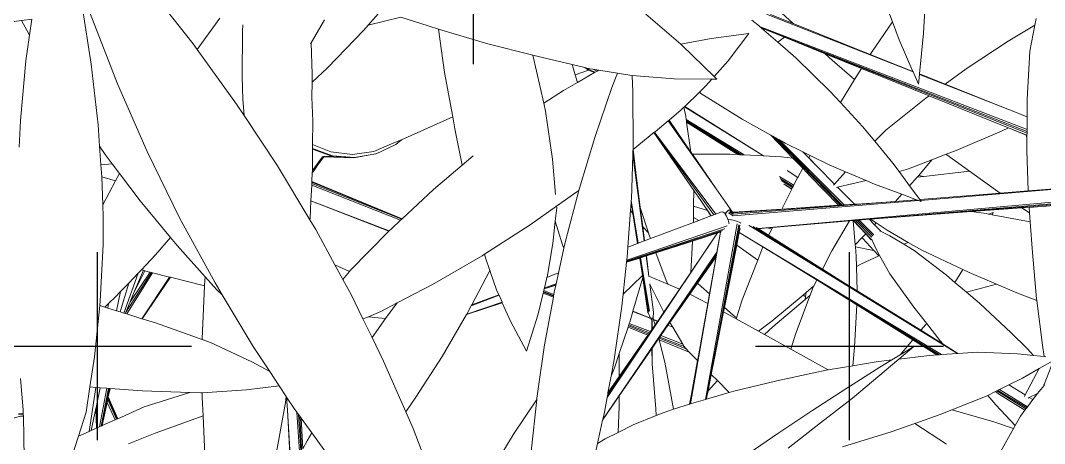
# Model space of a CAD drawing. Header units: millimetres. Extents: x 17 to 218440, y 21 to 53693.
# Drawn here: x 37604.6 to 37877, y 25174.2 to 25286.7 of the extents above; entities that cross this region are included whole.
import ezdxf

# ---------------------------------------------------------------- set-up
doc = ezdxf.new("R2010")
doc.units = ezdxf.units.MM
doc.header["$MEASUREMENT"] = 0
doc.layers.add('Edges', color=7, linetype='Continuous', lineweight=18)
doc.layers.add('tampak', color=7, linetype='Continuous')

# ---------------------------------------------------------------- blocks, each defined once
blk = doc.blocks.new('OUTDOOR')
at = {"layer": 'tampak', "transparency": 33554687}
h = blk.add_hatch(dxfattribs=at)
h.set_pattern_fill('CROSS', scale=400)
h.paths.add_polyline_path([(1833117.56, 62258.33), (1829017.56, 62258.33), (1829017.56, 55399.79), (1833117.56, 55399.79)])
blk = doc.blocks.new('BAMBOOPLAN')
at = {"layer": 'Edges'}
for p, q in [((6.8587, -0.0268), (6.8693, 0.1663)), ((6.7403, 0.0163), (6.7006, 0.1213)), ((4.0823, -0.0677), (3.9579, 0.0906)), ((3.6957, -0.1445), (3.6611, 0.0753)), ((3.7958, -0.2196), (3.6915, 0.0476)), ((4.7485, 0.0033), (4.7964, 0.0578)), ((5.936, -0.0692), (5.8036, 0.0447)), ((6.8195, -0.1742), (6.2616, 0.0453)), ((6.363, 0.0093), (6.2774, 0.0434)), ((6.363, 0.0093), (6.3053, 0.0633)), ((3.3661, 0.0121), (3.4304, 0.0207)), ((3.4304, 0.0207), (3.4693, 0.0259)), ((3.4304, 0.0207), (3.4524, -0.0186)), ((3.461, -0.034), (3.4693, 0.0259)), ((4.098, -0.0894), (4.1842, 0.0302)), ((4.2715, 0.0047), (4.2701, -0.0191)), ((4.5307, -0.064), (4.5825, 0.0238)), ((4.732, -0.0154), (4.7485, 0.0033)), ((4.8722, 0.0337), (4.7485, 0.0033)), ((4.9755, 0.0008), (4.8722, 0.0337)), ((5.0153, -0.0112), (4.9755, 0.0008)), ((6.2352, -0.0006), (6.2064, 0.022)), ((6.6562, -0.1075), (6.363, 0.0093)), ((6.7403, 0.0163), (6.6633, -0.096)), ((6.7659, -0.0517), (6.7403, 0.0163)), ((7.2823, 0.0029), (7.1805, -0.0576)), ((7.2634, -0.0955), (7.2823, 0.0029)), ((7.2823, 0.0029), (7.2871, 0.0282)), ((3.4474, -0.1322), (3.461, -0.034)), ((3.4524, -0.0186), (3.461, -0.034)), ((4.2701, -0.0191), (4.2689, -0.1928)), ((4.5931, -0.1582), (4.732, -0.0154)), ((5.0381, -0.1768), (5.0153, -0.0112)), ((5.2025, -0.0679), (5.0153, -0.0112)), ((6.1942, -0.0281), (6.0517, -0.0467)), ((6.1942, -0.0281), (6.1158, -0.1319)), ((6.2358, -0.001), (6.2352, -0.0006)), ((6.2358, -0.001), (7.2521, -0.3926)), ((6.2416, -0.0061), (6.2358, -0.001)), ((6.2416, -0.0061), (7.2521, -0.4004)), ((6.2431, -0.0074), (6.2416, -0.0061)), ((6.2431, -0.0074), (6.257, -0.0129)), ((6.3046, -0.0611), (6.2431, -0.0074)), ((6.257, -0.0129), (7.2521, -0.4068)), ((6.3303, -0.0425), (6.257, -0.0129)), ((6.8433, -0.182), (6.8587, -0.0268)), ((4.098, -0.0894), (4.0823, -0.0677)), ((4.5283, -0.068), (4.5307, -0.064)), ((4.5307, -0.064), (4.535, -0.1827)), ((5.3735, -0.1104), (5.2025, -0.0679)), ((6.0517, -0.0467), (5.936, -0.0692)), ((5.9403, -0.073), (5.936, -0.0692)), ((6.0628, -0.1918), (5.9403, -0.073)), ((6.3303, -0.0425), (6.3046, -0.0611)), ((6.373, -0.1209), (6.3046, -0.0611)), ((6.4849, -0.105), (6.3303, -0.0425)), ((6.8186, -0.1721), (6.7659, -0.0517)), ((7.1805, -0.0576), (7.0212, -0.1624)), ((4.2478, -0.2961), (4.098, -0.0894)), ((5.4318, -0.1248), (5.3735, -0.1104)), ((5.4157, -0.2932), (5.3735, -0.1104)), ((6.511, -0.1295), (6.4849, -0.105)), ((6.6231, -0.1609), (6.4849, -0.105)), ((6.6633, -0.096), (6.6562, -0.1075)), ((6.8186, -0.1721), (6.6562, -0.1075)), ((7.2528, -0.2788), (7.2634, -0.0955)), ((3.4266, -0.3586), (3.4474, -0.1322)), ((3.7213, -0.3751), (3.6957, -0.1445)), ((5.5227, -0.1463), (5.4318, -0.1248)), ((5.5272, -0.1587), (5.5227, -0.1463)), ((5.5714, -0.1577), (5.5227, -0.1463)), ((6.1158, -0.1319), (6.0628, -0.1918)), ((6.5038, -0.248), (6.373, -0.1209)), ((6.5967, -0.2033), (6.511, -0.1295)), ((4.2689, -0.1928), (4.272, -0.2774)), ((4.5348, -0.2125), (4.5931, -0.1582)), ((4.535, -0.1827), (4.5348, -0.2125)), ((5.0692, -0.3454), (5.0381, -0.1768)), ((5.5351, -0.1847), (5.5272, -0.1587)), ((5.5351, -0.1847), (5.5855, -0.1679)), ((5.5441, -0.214), (5.5351, -0.1847)), ((5.6088, -0.1768), (5.5441, -0.214)), ((5.5714, -0.1577), (5.5855, -0.1679)), ((5.5779, -0.1593), (5.5714, -0.1577)), ((5.5779, -0.1593), (5.5883, -0.1668)), ((5.5876, -0.1616), (5.5779, -0.1593)), ((5.5855, -0.1679), (5.6088, -0.1768)), ((5.5901, -0.1621), (5.5876, -0.1616)), ((5.5883, -0.1668), (5.6111, -0.1755)), ((5.6023, -0.1641), (5.5901, -0.1621)), ((5.6023, -0.1641), (5.6187, -0.1711)), ((5.6248, -0.1676), (5.6023, -0.1641)), ((5.6111, -0.1755), (5.6088, -0.1768)), ((5.6154, -0.173), (5.6111, -0.1755)), ((5.6187, -0.1711), (5.6154, -0.173)), ((5.6248, -0.1676), (5.6187, -0.1711)), ((5.6955, -0.1788), (5.6248, -0.1676)), ((5.6955, -0.1788), (5.6742, -0.2337)), ((5.7499, -0.1874), (5.6955, -0.1788)), ((5.7519, -0.1875), (5.7499, -0.1874)), ((5.7519, -0.1875), (5.7545, -0.2503)), ((5.9109, -0.2004), (5.7519, -0.1875)), ((6.0726, -0.2013), (6.0628, -0.1918)), ((6.6231, -0.1609), (6.5967, -0.2033)), ((6.8801, -0.2648), (6.6231, -0.1609)), ((6.8195, -0.1742), (6.8186, -0.1721)), ((6.8395, -0.2201), (6.8195, -0.1742)), ((6.8395, -0.2201), (6.8432, -0.1835)), ((6.8432, -0.1835), (6.8433, -0.182)), ((7.1853, -0.3181), (6.8432, -0.1835)), ((6.9408, -0.2208), (6.8433, -0.182)), ((7.0212, -0.1624), (6.9408, -0.2208)), ((3.908, -0.4764), (3.7958, -0.2196)), ((4.5348, -0.2125), (4.5344, -0.2696)), ((5.5441, -0.214), (5.4906, -0.2447)), ((6.0546, -0.2012), (5.9109, -0.2004)), ((6.0302, -0.2288), (6.0069, -0.2514)), ((6.0546, -0.2012), (6.0302, -0.2288)), ((6.0726, -0.2013), (6.0546, -0.2012)), ((6.5967, -0.2033), (6.5428, -0.2903)), ((7.1853, -0.3181), (6.9408, -0.2208)), ((4.5344, -0.2696), (4.5375, -0.3617)), ((5.4906, -0.2447), (5.4157, -0.2932)), ((5.6742, -0.2337), (5.6089, -0.4232)), ((5.7545, -0.2503), (5.7552, -0.4536)), ((6.0069, -0.2514), (5.951, -0.3058)), ((6.0129, -0.2556), (6.0069, -0.2514)), ((6.1699, -0.3539), (6.0129, -0.2556)), ((6.5428, -0.2903), (6.5038, -0.248)), ((6.8801, -0.2648), (6.8671, -0.2742)), ((7.1649, -0.3799), (6.8801, -0.2648)), ((4.2765, -0.3395), (4.2478, -0.2961)), ((4.272, -0.2774), (4.2765, -0.3395)), ((5.4225, -0.3228), (5.4157, -0.2932)), ((5.9483, -0.3083), (5.9377, -0.3187)), ((5.9497, -0.307), (5.9483, -0.3083)), ((5.9549, -0.3426), (5.9483, -0.3083)), ((5.951, -0.3058), (5.9497, -0.307)), ((6.2501, -0.4935), (5.9497, -0.307)), ((6.2507, -0.4935), (5.951, -0.3058)), ((6.627, -0.3815), (6.5428, -0.2903)), ((6.8671, -0.2742), (6.7156, -0.3956)), ((7.2524, -0.3445), (7.2528, -0.2788)), ((4.4034, -0.5315), (4.2765, -0.3395)), ((4.8743, -0.4317), (5.0692, -0.3454)), ((5.0775, -0.3906), (5.0692, -0.3454)), ((5.4485, -0.5061), (5.4225, -0.3228)), ((5.9377, -0.3187), (5.8916, -0.3571)), ((5.9566, -0.3548), (5.9549, -0.3426)), ((7.2524, -0.3445), (7.1853, -0.3181)), ((7.2521, -0.3926), (7.2524, -0.3445)), ((3.4215, -0.4597), (3.4266, -0.3586)), ((3.7269, -0.4562), (3.7213, -0.3751)), ((4.5375, -0.3617), (4.5368, -0.4501)), ((5.8881, -0.36), (5.8385, -0.4013)), ((5.8916, -0.3571), (5.8881, -0.36)), ((6.0702, -0.6181), (5.8881, -0.36)), ((5.9747, -0.4786), (5.8916, -0.3571)), ((5.9566, -0.3548), (6.1776, -0.4898)), ((5.9573, -0.3592), (5.9566, -0.3548)), ((5.9573, -0.3592), (6.1681, -0.4893)), ((5.9577, -0.3621), (5.9573, -0.3592)), ((5.9577, -0.3621), (6.1611, -0.4889)), ((5.9582, -0.3653), (5.9577, -0.3621)), ((6.1526, -0.4885), (5.9582, -0.3653)), ((5.9747, -0.4786), (5.9582, -0.3653)), ((6.2787, -0.4144), (6.1699, -0.3539)), ((6.6734, -0.4375), (6.627, -0.3815)), ((7.1813, -0.3866), (7.1574, -0.3981)), ((7.252, -0.4151), (7.1649, -0.3799)), ((7.1813, -0.3866), (7.1649, -0.3799)), ((7.2494, -0.4145), (7.1813, -0.3866)), ((5.1049, -0.5282), (5.0775, -0.3906)), ((5.6089, -0.4232), (5.5506, -0.6163)), ((5.8343, -0.4047), (5.7547, -0.4694)), ((5.8347, -0.4044), (5.8343, -0.4047)), ((5.9854, -0.6244), (5.8343, -0.4047)), ((5.8359, -0.4034), (5.8347, -0.4044)), ((5.8347, -0.4044), (6.0619, -0.7173)), ((5.8385, -0.4013), (5.8359, -0.4034)), ((5.8359, -0.4034), (6.0697, -0.7144)), ((6.3624, -0.5013), (6.2787, -0.4144)), ((6.2886, -0.42), (6.2787, -0.4144)), ((6.2886, -0.42), (6.5437, -0.6804)), ((6.2972, -0.4247), (6.2886, -0.42)), ((6.2972, -0.4247), (6.5497, -0.6801)), ((6.3094, -0.4315), (6.2972, -0.4247)), ((6.7156, -0.3956), (6.6734, -0.4375)), ((7.1574, -0.3981), (6.9826, -0.4724)), ((7.2519, -0.4248), (7.2494, -0.4145)), ((7.252, -0.4155), (7.2494, -0.4145)), ((7.2517, -0.4724), (7.2519, -0.4248)), ((7.2519, -0.4248), (7.252, -0.4155)), ((7.252, -0.4151), (7.2521, -0.4068)), ((7.252, -0.4155), (7.252, -0.4151)), ((7.2521, -0.4004), (7.2521, -0.3926)), ((7.2521, -0.4068), (7.2521, -0.4004)), ((3.7269, -0.4562), (3.7485, -0.4877)), ((3.7319, -0.5272), (3.7269, -0.4562)), ((4.5368, -0.4521), (4.5367, -0.4653)), ((4.5367, -0.4653), (4.6127, -0.4927)), ((4.5367, -0.4653), (4.5367, -0.4671)), ((4.5368, -0.4501), (4.6055, -0.478)), ((4.5368, -0.4501), (4.5368, -0.4521)), ((4.7699, -0.4767), (4.846, -0.4442)), ((4.7779, -0.485), (4.8533, -0.4495)), ((4.846, -0.4442), (4.8743, -0.4317)), ((4.8533, -0.4495), (4.8743, -0.4317)), ((5.7552, -0.4536), (5.7547, -0.4694)), ((6.3094, -0.4315), (6.5568, -0.6796)), ((6.3325, -0.4444), (6.3094, -0.4315)), ((6.3994, -0.4772), (6.3325, -0.4444)), ((6.7426, -0.5211), (6.6734, -0.4375)), ((3.7485, -0.4877), (3.7756, -0.5238)), ((4.0315, -0.7287), (3.908, -0.4764)), ((4.536, -0.5482), (4.5748, -0.4963)), ((4.5367, -0.4671), (4.5361, -0.5459)), ((4.5367, -0.4671), (4.6104, -0.4937)), ((4.5593, -0.5236), (4.5797, -0.4965)), ((4.5593, -0.5236), (4.5781, -0.4966)), ((4.5748, -0.4963), (4.5785, -0.4961)), ((4.5782, -0.4965), (4.5748, -0.4963)), ((4.5781, -0.4966), (4.5783, -0.4965)), ((4.5781, -0.4966), (4.5782, -0.4965)), ((4.5782, -0.4965), (4.5785, -0.4961)), ((4.5783, -0.4965), (4.5782, -0.4965)), ((4.5783, -0.4965), (4.579, -0.496)), ((4.5797, -0.4965), (4.5783, -0.4965)), ((4.5785, -0.4961), (4.579, -0.496)), ((4.579, -0.496), (4.5801, -0.496)), ((4.5797, -0.4965), (4.5801, -0.496)), ((4.6935, -0.5007), (4.5797, -0.4965)), ((4.5801, -0.496), (4.6104, -0.4937)), ((4.6055, -0.478), (4.6878, -0.4883)), ((4.6104, -0.4937), (4.6935, -0.5007)), ((4.6127, -0.4927), (4.6958, -0.4998)), ((4.6878, -0.4883), (4.7699, -0.4767)), ((4.6935, -0.5007), (4.7755, -0.486)), ((4.6958, -0.4998), (4.7774, -0.4851)), ((4.7699, -0.4767), (4.7692, -0.477)), ((4.7755, -0.486), (4.7779, -0.485)), ((4.7755, -0.486), (4.7774, -0.4851)), ((4.7774, -0.4851), (4.7779, -0.485)), ((5.1468, -0.4926), (5.1049, -0.5282)), ((5.754, -0.4893), (5.7483, -0.6573)), ((5.7545, -0.4725), (5.754, -0.4893)), ((5.7972, -0.8164), (5.754, -0.4893)), ((5.7546, -0.4694), (5.7545, -0.4725)), ((5.7652, -0.5569), (5.7545, -0.4725)), ((5.7547, -0.4694), (5.7546, -0.4694)), ((5.7547, -0.4694), (5.7652, -0.5569)), ((5.9803, -0.4867), (5.9747, -0.4786)), ((6.1228, -0.487), (5.9803, -0.4867)), ((6.0702, -0.6181), (5.9803, -0.4867)), ((6.1526, -0.4885), (6.1228, -0.487)), ((6.1611, -0.4889), (6.1526, -0.4885)), ((6.1681, -0.4893), (6.1611, -0.4889)), ((6.1776, -0.4898), (6.1681, -0.4893)), ((6.2501, -0.4935), (6.1776, -0.4898)), ((6.2507, -0.4935), (6.2501, -0.4935)), ((6.3184, -0.497), (6.2507, -0.4935)), ((6.3624, -0.5013), (6.3184, -0.497)), ((6.4003, -0.5405), (6.3624, -0.5013)), ((6.458, -0.5368), (6.3994, -0.4772)), ((6.4003, -0.4777), (6.3994, -0.4772)), ((6.4226, -0.5005), (6.4003, -0.4777)), ((6.4278, -0.4912), (6.4003, -0.4777)), ((6.4278, -0.4912), (6.4226, -0.5005)), ((6.458, -0.5368), (6.4226, -0.5005)), ((6.5004, -0.5268), (6.4278, -0.4912)), ((6.9446, -0.487), (6.8907, -0.5077)), ((6.9826, -0.4724), (6.9446, -0.487)), ((6.9469, -0.4888), (6.9446, -0.487)), ((7.0339, -0.5515), (6.9469, -0.4888)), ((7.2568, -0.6265), (7.2517, -0.4724)), ((3.7319, -0.5272), (3.7756, -0.5238)), ((3.7351, -0.5723), (3.7319, -0.5272)), ((3.7756, -0.5238), (3.8029, -0.5601)), ((4.5267, -0.7365), (4.4034, -0.5315)), ((4.5388, -0.5532), (4.5593, -0.5236)), ((5.1049, -0.5282), (4.9959, -0.621)), ((5.4603, -0.6399), (5.4485, -0.5061)), ((6.4003, -0.5405), (6.3811, -0.5748)), ((6.4285, -0.5697), (6.4003, -0.5405)), ((6.5204, -0.6003), (6.458, -0.5368)), ((6.5624, -0.5534), (6.5004, -0.5268)), ((6.7656, -0.5523), (6.7426, -0.5211)), ((6.8011, -0.5421), (6.7656, -0.5523)), ((6.8907, -0.5077), (6.8011, -0.5421)), ((6.8907, -0.5077), (6.8408, -0.5681)), ((3.7351, -0.5723), (3.7878, -0.5885)), ((3.7374, -0.6064), (3.7351, -0.5723)), ((3.7878, -0.5885), (3.8029, -0.5601)), ((3.8029, -0.5601), (3.8811, -0.664)), ((4.5356, -0.5564), (4.534, -0.5906)), ((4.536, -0.5482), (4.5356, -0.5558)), ((4.5356, -0.5558), (4.5378, -0.554)), ((4.5356, -0.5564), (4.5368, -0.5554)), ((4.5356, -0.5558), (4.5356, -0.5564)), ((4.5361, -0.5459), (4.536, -0.5482)), ((4.5368, -0.5554), (4.5378, -0.554)), ((4.5378, -0.554), (4.5388, -0.5532)), ((5.7821, -0.6899), (5.7652, -0.5569)), ((6.3114, -0.5715), (6.3131, -0.5726)), ((6.3131, -0.5726), (6.3657, -0.6047)), ((6.3137, -0.5791), (6.3155, -0.5802)), ((6.3155, -0.5802), (6.3633, -0.6097)), ((6.3811, -0.5748), (6.3399, -0.5493)), ((6.379, -0.5785), (6.3657, -0.6047)), ((6.3811, -0.5748), (6.379, -0.5785)), ((6.535, -0.681), (6.4285, -0.5697)), ((6.5358, -0.681), (6.4285, -0.5697)), ((6.5624, -0.5534), (6.5204, -0.6003)), ((6.6413, -0.5872), (6.5624, -0.5534)), ((6.8059, -0.6068), (6.7656, -0.5523)), ((6.835, -0.5746), (6.8059, -0.6068)), ((6.84, -0.569), (6.835, -0.5746)), ((6.8603, -0.5717), (6.835, -0.5746)), ((6.8408, -0.5681), (6.84, -0.569)), ((6.8603, -0.5717), (6.8408, -0.5681)), ((7.0339, -0.5515), (6.8603, -0.5717)), ((7.1495, -0.6349), (7.0339, -0.5515)), ((3.7396, -0.6793), (3.7374, -0.6064)), ((3.7396, -0.6793), (3.7878, -0.5885)), ((4.5333, -0.6043), (4.5305, -0.6639)), ((4.5336, -0.5976), (4.5333, -0.6043)), ((4.8713, -0.7373), (4.5333, -0.6043)), ((4.5339, -0.593), (4.5336, -0.5976)), ((4.8753, -0.7336), (4.5336, -0.5976)), ((4.534, -0.5906), (4.5339, -0.593)), ((4.5339, -0.593), (4.8766, -0.7324)), ((4.534, -0.5906), (4.877, -0.732)), ((4.9959, -0.621), (4.877, -0.732)), ((5.5506, -0.6163), (5.5483, -0.6249)), ((6.1328, -0.7069), (6.0702, -0.6181)), ((6.3175, -0.5865), (6.3198, -0.5879)), ((6.3198, -0.5879), (6.3612, -0.6137)), ((6.3584, -0.6193), (6.32, -0.6953)), ((6.3335, -0.6031), (6.3275, -0.5993)), ((6.3585, -0.619), (6.3335, -0.6031)), ((6.3584, -0.6193), (6.3345, -0.604)), ((6.3585, -0.619), (6.3584, -0.6193)), ((6.3612, -0.6137), (6.3585, -0.619)), ((6.3633, -0.6097), (6.3612, -0.6137)), ((6.3657, -0.6047), (6.3633, -0.6097)), ((6.5204, -0.6003), (6.5163, -0.6048)), ((6.5319, -0.612), (6.5277, -0.613)), ((6.6413, -0.5872), (6.5319, -0.612)), ((6.5958, -0.677), (6.5319, -0.612)), ((6.673, -0.6009), (6.6413, -0.5872)), ((6.7765, -0.6392), (6.673, -0.6009)), ((6.8444, -0.6588), (6.8059, -0.6068)), ((7.6164, -0.5987), (6.8469, -0.6623)), ((7.5176, -0.606), (7.2568, -0.6265)), ((5.5415, -0.6299), (5.4642, -0.6846)), ((5.5483, -0.6249), (5.4993, -0.8124)), ((5.5483, -0.6249), (5.5415, -0.6299)), ((5.7483, -0.6573), (5.7479, -0.663)), ((5.9849, -0.6844), (5.9854, -0.6244)), ((6.0119, -0.6629), (5.9854, -0.6244)), ((6.2313, -0.7696), (7.5976, -0.6469)), ((6.6247, -0.7364), (7.5951, -0.6534)), ((6.7765, -0.6392), (6.7523, -0.666)), ((6.832, -0.6598), (6.7656, -0.665)), ((6.7722, -0.7245), (7.5931, -0.6584)), ((6.832, -0.6598), (6.7765, -0.6392)), ((6.8402, -0.6629), (6.832, -0.6598)), ((7.1495, -0.6349), (6.8444, -0.6588)), ((6.8469, -0.6623), (6.8444, -0.6588)), ((7.2568, -0.6265), (7.1495, -0.6349)), ((3.7409, -0.7249), (3.7396, -0.6793)), ((3.8811, -0.664), (3.9964, -0.8037)), ((4.5304, -0.6642), (4.5273, -0.7296)), ((4.5305, -0.6639), (4.5304, -0.6642)), ((4.5304, -0.6642), (4.8267, -0.7798)), ((4.5305, -0.6639), (4.8279, -0.7785)), ((5.4642, -0.6846), (5.364, -0.7555)), ((5.4593, -0.7419), (5.4648, -0.6909)), ((5.4648, -0.6909), (5.4642, -0.6846)), ((5.7474, -0.6699), (5.7453, -0.7007)), ((5.7477, -0.6668), (5.7474, -0.6699)), ((5.754, -0.7126), (5.7474, -0.6699)), ((5.7479, -0.663), (5.7477, -0.6668)), ((5.7477, -0.6668), (5.7731, -0.8254)), ((5.7479, -0.663), (5.7745, -0.8249)), ((5.813, -0.7861), (5.7821, -0.6899)), ((5.7913, -0.7631), (5.7821, -0.6899)), ((5.9844, -0.7274), (5.9849, -0.6844)), ((6.0373, -0.7011), (5.9849, -0.6844)), ((6.0373, -0.7011), (6.0119, -0.6629)), ((6.0519, -0.721), (6.0119, -0.6629)), ((6.1177, -0.6997), (6.1148, -0.7021)), ((6.1199, -0.6988), (6.1177, -0.6997)), ((6.1212, -0.6995), (6.1199, -0.6988)), ((6.1273, -0.7034), (6.1212, -0.6995)), ((6.8402, -0.6629), (6.1347, -0.7211)), ((6.1353, -0.71), (6.6248, -0.6751)), ((6.7656, -0.665), (6.1354, -0.7145)), ((6.1373, -0.7074), (6.32, -0.6953)), ((6.32, -0.6953), (6.535, -0.681)), ((6.535, -0.681), (6.5358, -0.681)), ((6.5358, -0.681), (6.5437, -0.6804)), ((6.5437, -0.6804), (6.5497, -0.6801)), ((6.5497, -0.6801), (6.5568, -0.6796)), ((6.5568, -0.6796), (6.5958, -0.677)), ((6.5958, -0.677), (6.6248, -0.6751)), ((6.6248, -0.6751), (6.7523, -0.666)), ((6.7523, -0.666), (6.7656, -0.665)), ((6.85, -0.6665), (6.8402, -0.6629)), ((6.85, -0.6665), (6.8469, -0.6623)), ((7.232, -0.6908), (7.0398, -0.7049)), ((7.2598, -0.6888), (7.232, -0.6908)), ((7.2614, -0.7102), (7.232, -0.6908)), ((7.5263, -0.6693), (7.2598, -0.6888)), ((7.2614, -0.7102), (7.2598, -0.6888)), ((3.7402, -0.8301), (3.7409, -0.7249)), ((4.166, -0.976), (4.0315, -0.7287)), ((4.5273, -0.7296), (4.5267, -0.7365)), ((4.5486, -0.7731), (4.5267, -0.7365)), ((4.8713, -0.7373), (4.8363, -0.77)), ((4.8753, -0.7336), (4.8713, -0.7373)), ((4.8766, -0.7324), (4.8753, -0.7336)), ((4.877, -0.732), (4.8766, -0.7324)), ((5.7453, -0.7007), (5.7355, -0.8395)), ((5.754, -0.7126), (5.7453, -0.7007)), ((5.7715, -0.826), (5.754, -0.7126)), ((5.9842, -0.7463), (5.9844, -0.7274)), ((6.0043, -0.7389), (5.9842, -0.7463)), ((6.0043, -0.7389), (5.9844, -0.7274)), ((6.0508, -0.7214), (6.0043, -0.7389)), ((6.0508, -0.7214), (6.0373, -0.7011)), ((6.0519, -0.721), (6.0508, -0.7214)), ((6.0619, -0.7173), (6.0519, -0.721)), ((6.0697, -0.7144), (6.0619, -0.7173)), ((6.0845, -0.7088), (6.0697, -0.7144)), ((6.0877, -0.7076), (6.0845, -0.7088)), ((6.0877, -0.7076), (6.0935, -0.7057)), ((6.0974, -0.7068), (6.0935, -0.7057)), ((6.1012, -0.7098), (6.0974, -0.7068)), ((6.1086, -0.7092), (6.1012, -0.7098)), ((6.1017, -0.7102), (6.1012, -0.7098)), ((6.105, -0.7142), (6.1017, -0.7102)), ((6.1065, -0.712), (6.105, -0.7142)), ((6.1061, -0.7156), (6.105, -0.7142)), ((6.1052, -0.7121), (6.1065, -0.712)), ((6.1104, -0.7227), (6.1061, -0.7156)), ((6.1075, -0.7106), (6.1065, -0.712)), ((6.1069, -0.7094), (6.1085, -0.7093)), ((6.1085, -0.7093), (6.1075, -0.7106)), ((6.1086, -0.7092), (6.1085, -0.7093)), ((6.1113, -0.7058), (6.1086, -0.7092)), ((6.1141, -0.7309), (6.1104, -0.7227)), ((6.1148, -0.7021), (6.1113, -0.7058)), ((6.1155, -0.7349), (6.1141, -0.7309)), ((6.1175, -0.7351), (6.1155, -0.7349)), ((6.1172, -0.7398), (6.1155, -0.7349)), ((6.1351, -0.7205), (6.1175, -0.7096)), ((6.1264, -0.7362), (6.1175, -0.7351)), ((6.135, -0.7146), (6.121, -0.7059)), ((6.1239, -0.7035), (6.1357, -0.711)), ((6.1261, -0.7027), (6.1339, -0.7076)), ((6.1294, -0.7368), (6.1264, -0.7362)), ((6.1273, -0.7034), (6.1328, -0.7069)), ((6.1356, -0.7379), (6.1294, -0.7368)), ((6.1328, -0.7069), (6.1339, -0.7076)), ((6.1339, -0.7076), (6.134, -0.7076)), ((6.134, -0.7076), (6.1373, -0.7074)), ((6.134, -0.7076), (6.1343, -0.7079)), ((6.1347, -0.7211), (6.1342, -0.7212)), ((6.1343, -0.7079), (6.1355, -0.7087)), ((6.135, -0.71), (6.1353, -0.71)), ((6.1354, -0.7145), (6.135, -0.7145)), ((6.1354, -0.7149), (6.135, -0.7146)), ((6.1352, -0.7206), (6.1351, -0.7205)), ((6.1444, -0.7401), (6.1356, -0.7379)), ((6.1357, -0.711), (6.1359, -0.7111)), ((6.577, -0.7405), (6.5908, -0.7393)), ((6.5908, -0.7393), (6.592, -0.7392)), ((6.6391, -0.7898), (6.5908, -0.7393)), ((6.5988, -0.8307), (6.5908, -0.7393)), ((6.5908, -0.7393), (6.5908, -0.7393)), ((6.592, -0.7392), (6.6005, -0.7385)), ((6.659, -0.8086), (6.592, -0.7392)), ((6.6005, -0.7385), (6.6069, -0.7379)), ((6.6005, -0.7385), (6.6625, -0.8018)), ((6.6069, -0.7379), (6.6143, -0.7373)), ((6.6069, -0.7379), (6.6658, -0.7975)), ((6.6143, -0.7373), (6.6247, -0.7364)), ((6.6143, -0.7373), (6.6698, -0.7929)), ((6.6247, -0.7364), (6.652, -0.7342)), ((6.652, -0.7342), (6.6575, -0.7338)), ((6.672, -0.7546), (6.652, -0.7342)), ((6.6575, -0.7338), (6.7722, -0.7245)), ((6.6784, -0.7476), (6.6575, -0.7338)), ((7.0398, -0.7049), (6.7722, -0.7245)), ((7.0964, -0.7125), (7.0398, -0.7049)), ((7.1056, -0.7142), (7.0964, -0.7125)), ((7.1239, -0.7083), (7.1056, -0.7142)), ((7.1197, -0.7168), (7.1056, -0.7142)), ((7.1239, -0.7083), (7.1197, -0.7168)), ((7.2638, -0.7434), (7.1197, -0.7168)), ((7.2638, -0.7434), (7.2614, -0.7102)), ((4.6214, -0.9069), (4.5486, -0.7731)), ((4.8363, -0.77), (4.8279, -0.7785)), ((5.364, -0.7555), (5.1899, -0.867)), ((5.4503, -0.8258), (5.4593, -0.7419)), ((5.487, -0.8311), (5.4593, -0.7419)), ((6.0949, -0.7773), (5.7301, -0.8964)), ((5.7304, -0.8938), (6.1028, -0.7698)), ((5.7309, -0.8889), (6.1126, -0.7595)), ((5.813, -0.7861), (5.7913, -0.7631)), ((5.798, -0.816), (5.7913, -0.7631)), ((5.9842, -0.7463), (5.8206, -0.8076)), ((6.0297, -1.4183), (6.1505, -0.752)), ((6.0357, -1.4072), (6.1568, -0.7546)), ((6.1612, -0.7571), (6.0625, -1.2685)), ((6.095, -0.7773), (6.0949, -0.7773)), ((6.1028, -0.7698), (6.1029, -0.7697)), ((6.1193, -0.7486), (6.1172, -0.7398)), ((6.1196, -0.7514), (6.1193, -0.7486)), ((6.1523, -0.7425), (6.1444, -0.7401)), ((6.1586, -0.7451), (6.1523, -0.7425)), ((6.163, -0.7476), (6.1586, -0.7451)), ((6.1596, -0.7783), (6.1602, -0.7751)), ((6.1596, -0.7786), (6.1596, -0.7783)), ((6.1614, -0.769), (6.1602, -0.7751)), ((6.1643, -0.7489), (6.163, -0.7476)), ((6.1964, -0.7581), (6.1953, -0.7574)), ((6.9883, -1.244), (6.1964, -0.7581)), ((6.2131, -0.763), (6.2109, -0.7616)), ((6.2142, -0.7636), (6.2131, -0.763)), ((6.5442, -0.968), (6.2142, -0.7636)), ((6.2225, -0.7655), (6.2239, -0.7664)), ((6.2239, -0.7664), (6.4546, -0.9116)), ((6.2289, -0.7681), (6.2313, -0.7696)), ((6.2313, -0.7696), (6.2319, -0.77)), ((6.2319, -0.77), (6.266, -0.7671)), ((6.2319, -0.77), (6.27, -0.7942)), ((6.266, -0.7671), (6.2845, -0.7655)), ((6.2778, -0.7704), (6.266, -0.7671)), ((6.2816, -0.7713), (6.27, -0.7942)), ((6.2816, -0.7713), (6.2778, -0.7704)), ((6.2845, -0.7655), (6.2816, -0.7713)), ((6.2845, -0.7655), (6.577, -0.7405)), ((6.5103, -0.8538), (6.577, -0.7405)), ((6.6784, -0.7476), (6.672, -0.7546)), ((6.6947, -0.7776), (6.672, -0.7546)), ((6.72, -0.7751), (6.6784, -0.7476)), ((6.6947, -0.7795), (6.6947, -0.7776)), ((6.8007, -0.822), (6.72, -0.7751)), ((7.2723, -0.8599), (7.2638, -0.7434)), ((3.9393, -0.8695), (3.9964, -0.8037)), ((3.9964, -0.8037), (4.0214, -0.834)), ((4.8267, -0.7798), (4.68, -0.9286)), ((4.8279, -0.7785), (4.8267, -0.7798)), ((5.4993, -0.8124), (5.4922, -0.8445)), ((6.076, -0.7861), (5.656, -1.4117)), ((5.7972, -0.8164), (5.7745, -0.8249)), ((5.798, -0.816), (5.7972, -0.8164)), ((5.8206, -0.8076), (5.798, -0.816)), ((5.8156, -0.7942), (5.813, -0.7861)), ((5.8206, -0.8076), (5.8156, -0.7942)), ((5.9805, -0.8168), (5.8411, -0.8618)), ((6.0872, -0.7826), (5.9737, -1.4348)), ((6.0759, -0.7862), (5.974, -0.9366)), ((5.974, -0.9366), (5.9805, -0.8168)), ((6.0395, -0.7978), (5.9805, -0.8168)), ((6.0889, -0.7819), (6.0395, -0.7978)), ((6.0759, -0.7862), (6.0395, -0.7978)), ((6.0871, -0.7826), (6.0735, -0.8585)), ((6.076, -0.7861), (6.0759, -0.7862)), ((6.0871, -0.7826), (6.076, -0.7861)), ((6.0872, -0.7826), (6.0871, -0.7826)), ((6.0897, -0.7816), (6.0889, -0.7819)), ((6.1574, -0.7893), (6.1488, -0.8327)), ((6.1583, -0.7847), (6.1574, -0.7893)), ((6.1584, -0.7844), (6.1583, -0.7847)), ((6.1583, -0.7847), (6.2479, -0.8393)), ((6.1594, -0.7792), (6.1584, -0.7844)), ((6.1584, -0.7844), (6.9267, -1.2484)), ((6.1594, -0.7792), (6.1596, -0.7786)), ((6.27, -0.7942), (6.4546, -0.9116)), ((6.6257, -0.8033), (6.5988, -0.8307)), ((6.6391, -0.7898), (6.6257, -0.8033)), ((6.6284, -0.8066), (6.6257, -0.8033)), ((6.6704, -0.8522), (6.6284, -0.8066)), ((6.6591, -0.8107), (6.6391, -0.7898)), ((6.6591, -0.8107), (6.6603, -0.8116)), ((6.6603, -0.8116), (6.662, -0.8115)), ((6.662, -0.8115), (6.6612, -0.8097)), ((6.679, -0.8475), (6.662, -0.8115)), ((6.6947, -0.7795), (6.6931, -0.7787)), ((6.7305, -0.7976), (6.6947, -0.7795)), ((6.7834, -0.8288), (6.7305, -0.7976)), ((3.7296, -1.0451), (3.7402, -0.8301)), ((4.0214, -0.834), (4.128, -0.9527)), ((5.4277, -0.9535), (5.4503, -0.8258)), ((5.4922, -0.8445), (5.4714, -0.9383)), ((5.4922, -0.8445), (5.487, -0.8311)), ((5.7355, -0.8395), (5.7339, -0.8611)), ((5.7715, -0.826), (5.7355, -0.8395)), ((5.7731, -0.8254), (5.7715, -0.826)), ((5.7745, -0.8249), (5.7731, -0.8254)), ((6.1488, -0.8327), (6.1021, -1.0688)), ((6.2285, -0.8889), (6.1488, -0.8327)), ((6.2479, -0.8393), (6.2285, -0.8889)), ((6.2479, -0.8393), (6.4273, -0.9486)), ((6.4742, -0.924), (6.5103, -0.8538)), ((6.5996, -0.8393), (6.5988, -0.8307)), ((6.6624, -0.8511), (6.5996, -0.8393)), ((6.6026, -0.8741), (6.5996, -0.8393)), ((6.6704, -0.8522), (6.6624, -0.8511)), ((6.6892, -0.8726), (6.6704, -0.8522)), ((6.692, -0.8713), (6.679, -0.8475)), ((6.8007, -0.822), (6.7834, -0.8288)), ((6.8232, -0.8522), (6.7834, -0.8288)), ((6.8519, -0.8518), (6.8007, -0.822)), ((6.9463, -0.947), (6.8232, -0.8522)), ((7.0078, -0.9249), (6.8519, -0.8518)), ((3.8859, -0.9256), (3.9393, -0.8695)), ((5.181, -0.8727), (4.9931, -0.9815)), ((5.1899, -0.867), (5.181, -0.8727)), ((5.1936, -0.8808), (5.1899, -0.867)), ((5.2105, -0.929), (5.1936, -0.8808)), ((5.6398, -1.4945), (6.0735, -0.8585)), ((5.7801, -0.8814), (5.73, -0.8976)), ((5.7304, -0.8938), (5.7301, -0.8964)), ((5.7309, -0.8889), (5.7304, -0.8938)), ((5.7339, -0.8611), (5.7309, -0.8889)), ((5.782, -0.8808), (5.7801, -0.8814)), ((5.7903, -0.9477), (5.7801, -0.8814)), ((5.7836, -0.8803), (5.782, -0.8808)), ((5.782, -0.8808), (5.8147, -1.0849)), ((5.8047, -0.8735), (5.7836, -0.8803)), ((5.7836, -0.8803), (5.817, -1.0839)), ((5.8053, -0.8733), (5.8047, -0.8735)), ((5.8149, -0.9501), (5.8047, -0.8735)), ((5.8411, -0.8618), (5.8053, -0.8733)), ((5.815, -0.9502), (5.8053, -0.8733)), ((5.8809, -0.9672), (5.8411, -0.8618)), ((5.8739, -1.156), (6.0718, -0.8685)), ((6.0707, -0.8744), (5.9287, -1.0776)), ((6.0702, -0.8772), (6.0003, -0.9763)), ((6.0702, -0.8772), (6.0452, -1.0176)), ((6.0707, -0.8744), (6.0702, -0.8772)), ((6.0718, -0.8685), (6.0707, -0.8744)), ((6.0735, -0.8585), (6.0718, -0.8685)), ((6.2285, -0.8889), (6.1695, -1.0406)), ((6.6038, -0.9139), (6.6026, -0.8741)), ((6.6892, -0.8726), (6.6199, -0.905)), ((6.692, -0.8713), (6.6892, -0.8726)), ((6.7307, -0.9416), (6.692, -0.8713)), ((7.2881, -1.0366), (7.2723, -0.8599)), ((3.8943, -0.928), (3.8566, -1.0166)), ((3.8992, -0.9294), (3.8566, -1.0166)), ((3.8738, -0.9383), (3.8859, -0.9256)), ((3.8859, -0.9256), (3.8943, -0.928)), ((3.8943, -0.928), (3.8992, -0.9294)), ((3.8992, -0.9294), (3.912, -0.9332)), ((3.912, -0.9332), (3.9199, -0.9352)), ((4.6214, -0.9069), (4.6765, -0.9329)), ((4.652, -0.9631), (4.6214, -0.9069)), ((4.6765, -0.9329), (4.652, -0.9631)), ((4.68, -0.9286), (4.6765, -0.9329)), ((5.2083, -0.9337), (5.1417, -1.059)), ((5.2092, -0.9318), (5.2083, -0.9337)), ((5.2097, -0.9308), (5.2092, -0.9318)), ((5.2119, -0.9329), (5.2092, -0.9318)), ((5.2103, -0.9295), (5.2097, -0.9308)), ((5.2097, -0.9308), (5.2114, -0.9315)), ((5.2105, -0.929), (5.2103, -0.9295)), ((5.2103, -0.9295), (5.2107, -0.9296)), ((5.2107, -0.9296), (5.2105, -0.929)), ((5.2114, -0.9315), (5.2107, -0.9296)), ((5.2119, -0.9329), (5.2114, -0.9315)), ((5.2363, -1.0025), (5.2119, -0.9329)), ((5.73, -0.8976), (5.717, -1.0181)), ((5.7301, -0.8964), (5.73, -0.8976)), ((6.4546, -0.9116), (6.4742, -0.924)), ((6.4742, -0.924), (6.5442, -0.968)), ((6.6199, -0.905), (6.6038, -0.9139)), ((6.6066, -1.0066), (6.6038, -0.9139)), ((7.0078, -0.9249), (6.9781, -0.9741)), ((7.0323, -0.9365), (7.0078, -0.9249)), ((3.8738, -0.9383), (3.8192, -1.0904)), ((3.924, -0.9362), (3.8263, -1.0877)), ((3.9278, -0.9372), (3.8304, -1.0938)), ((3.8377, -0.9763), (3.8738, -0.9383)), ((3.8435, -1.0473), (3.9199, -0.9352)), ((3.8882, -1.1118), (3.9932, -0.9537)), ((3.8884, -1.1118), (3.9962, -0.9544)), ((3.9199, -0.9352), (3.924, -0.9362)), ((3.924, -0.9362), (3.9278, -0.9372)), ((3.9278, -0.9372), (3.9932, -0.9537)), ((3.9932, -0.9537), (3.9962, -0.9544)), ((3.9962, -0.9544), (4.1258, -0.9872)), ((4.1266, -0.9685), (4.1258, -0.9872)), ((4.128, -0.9527), (4.1266, -0.9685)), ((4.128, -0.9527), (4.1724, -1.0022)), ((4.6832, -1.0204), (4.652, -0.9631)), ((5.418, -0.9949), (5.4262, -0.9618)), ((5.4262, -0.9618), (5.4274, -0.9548)), ((5.4589, -0.943), (5.4274, -0.9548)), ((5.4274, -0.9548), (5.4275, -0.9546)), ((5.4275, -0.9546), (5.4277, -0.9535)), ((5.429, -0.9541), (5.4275, -0.9546)), ((5.429, -0.9541), (5.4277, -0.9535)), ((5.4589, -0.943), (5.429, -0.9541)), ((5.4714, -0.9383), (5.4589, -0.943)), ((5.4714, -0.9383), (5.4622, -0.98)), ((5.717, -1.0181), (5.7903, -0.9477)), ((5.7542, -1.0836), (5.7914, -0.955)), ((5.7903, -0.9477), (5.7905, -0.9475)), ((5.7914, -0.955), (5.7908, -0.9512)), ((5.7946, -0.9753), (5.7914, -0.955)), ((5.8149, -0.9501), (5.8139, -0.9497)), ((5.815, -0.9502), (5.8149, -0.9501)), ((5.8869, -0.9809), (5.815, -0.9502)), ((5.8869, -0.9809), (5.8809, -0.9672)), ((5.974, -0.9366), (5.9311, -0.9998)), ((6.4273, -0.9486), (6.9197, -1.2489)), ((6.4273, -0.9486), (6.4534, -0.9647)), ((6.4414, -0.988), (6.4534, -0.9647)), ((6.4534, -0.9647), (6.5218, -1.0069)), ((6.6066, -1.0066), (6.5442, -0.968)), ((6.8213, -1.0679), (6.7307, -0.9416)), ((6.9781, -0.9741), (6.9463, -0.947)), ((7.1364, -0.981), (7.0323, -0.9365)), ((3.7876, -1.029), (3.8067, -1.0089)), ((3.7914, -1.0817), (3.8067, -1.0089)), ((3.8377, -0.9763), (3.8058, -1.0862)), ((3.8067, -1.0089), (3.8377, -0.9763)), ((4.1258, -0.9872), (4.117, -1.189)), ((4.1932, -1.0213), (4.166, -0.976)), ((4.1724, -1.0022), (4.1932, -1.0213)), ((4.9931, -0.9815), (4.8585, -1.0522)), ((5.2447, -1.0216), (5.2363, -1.0025)), ((5.4133, -1.0143), (5.4139, -1.0116)), ((5.4139, -1.0116), (5.4146, -1.0091)), ((5.4139, -1.0116), (5.4524, -1.0269)), ((5.4146, -1.0091), (5.4156, -1.0049)), ((5.4146, -1.0091), (5.4529, -1.0241)), ((5.4156, -1.0049), (5.4172, -0.9985)), ((5.4156, -1.0049), (5.4537, -1.0196)), ((5.4493, -0.9881), (5.4172, -0.9985)), ((5.4172, -0.9985), (5.4173, -0.998)), ((5.4173, -0.998), (5.4614, -0.9834)), ((5.4173, -0.998), (5.418, -0.9949)), ((5.418, -0.9949), (5.4622, -0.98)), ((5.4612, -0.9842), (5.4493, -0.9881)), ((5.4612, -0.9842), (5.4493, -0.9881)), ((5.4553, -1.011), (5.4537, -1.0196)), ((5.4612, -0.9842), (5.4553, -1.011)), ((5.4614, -0.9834), (5.4612, -0.9842)), ((5.4612, -0.9842), (5.4612, -0.9842)), ((5.4622, -0.98), (5.4614, -0.9834)), ((5.8114, -1.0886), (5.7946, -0.9753)), ((5.8118, -1.0873), (5.7946, -0.9753)), ((5.8189, -0.9809), (5.8179, -0.9788)), ((5.8329, -1.0866), (5.8189, -0.9809)), ((5.872, -1.0868), (5.8189, -0.9809)), ((5.9311, -0.9998), (5.8869, -0.9809)), ((5.9311, -0.9998), (5.8966, -1.0507)), ((6.0003, -0.9763), (5.97, -1.0192)), ((6.0133, -0.989), (6.0003, -0.9763)), ((6.0452, -1.0176), (6.0133, -0.989)), ((6.4411, -0.9889), (6.4127, -1.0127)), ((6.4285, -1.0224), (6.4411, -0.9889)), ((6.4411, -0.9889), (6.4414, -0.988)), ((6.5218, -1.0069), (6.9149, -1.2492)), ((6.6053, -1.0592), (6.5218, -1.0069)), ((6.848, -1.1561), (6.6066, -1.0066)), ((7.0215, -1.011), (6.9781, -0.9741)), ((7.1364, -0.981), (7.0215, -1.011)), ((7.0714, -1.0535), (7.0215, -1.011)), ((7.213, -1.0138), (7.1364, -0.981)), ((3.7278, -1.0622), (3.7296, -1.0451)), ((3.7613, -1.0542), (3.7876, -1.029)), ((3.8435, -1.0473), (3.8263, -1.0877)), ((3.8566, -1.0166), (3.8435, -1.0473)), ((4.3112, -1.2177), (4.1932, -1.0213)), ((4.7283, -1.1126), (4.6832, -1.0204)), ((5.1225, -1.0951), (5.257, -1.0495)), ((5.2453, -1.0229), (5.1399, -1.0624)), ((5.245, -1.0222), (5.1407, -1.0608)), ((5.1417, -1.059), (5.2447, -1.0216)), ((5.245, -1.0222), (5.2447, -1.0216)), ((5.2453, -1.0229), (5.245, -1.0222)), ((5.257, -1.0495), (5.2453, -1.0229)), ((5.2577, -1.0512), (5.257, -1.0495)), ((5.3926, -1.0986), (5.4133, -1.0143)), ((5.4518, -1.0299), (5.4133, -1.0143)), ((5.4518, -1.0299), (5.4185, -1.2117)), ((5.4524, -1.0269), (5.4518, -1.0299)), ((5.4529, -1.0241), (5.4524, -1.0269)), ((5.4537, -1.0196), (5.4529, -1.0241)), ((5.8966, -1.0507), (5.6575, -1.4037)), ((5.717, -1.0181), (5.712, -1.0643)), ((5.8966, -1.0507), (5.872, -1.0868)), ((5.97, -1.0192), (5.9287, -1.0776)), ((6.0387, -1.0541), (5.97, -1.0192)), ((6.0452, -1.0176), (6.0387, -1.0541)), ((6.1695, -1.0406), (6.1474, -1.1086)), ((6.4016, -1.022), (6.2825, -1.1217)), ((6.4084, -1.0393), (6.2859, -1.1426)), ((6.3725, -1.1709), (6.4285, -1.0224)), ((6.4127, -1.0127), (6.4016, -1.022)), ((6.4024, -1.0226), (6.4016, -1.022)), ((6.4098, -1.0292), (6.4024, -1.0226)), ((6.4285, -1.0224), (6.4084, -1.0393)), ((6.4084, -1.0393), (6.4098, -1.0292)), ((6.4098, -1.0292), (6.4111, -1.0196)), ((6.4111, -1.0196), (6.4127, -1.0127)), ((7.2889, -1.0424), (7.213, -1.0138)), ((7.2889, -1.0424), (7.2881, -1.0366)), ((7.3114, -1.2123), (7.2889, -1.0424)), ((3.7075, -1.2572), (3.7278, -1.0622)), ((3.7278, -1.0622), (3.7318, -1.0632)), ((3.7318, -1.0632), (3.747, -1.068)), ((3.747, -1.068), (3.7613, -1.0542)), ((3.747, -1.068), (3.7587, -1.0716)), ((3.7587, -1.0716), (3.7613, -1.0542)), ((3.7587, -1.0716), (3.7914, -1.0817)), ((3.7914, -1.0817), (3.8058, -1.0862)), ((3.8058, -1.0862), (3.8192, -1.0904)), ((3.8263, -1.0877), (3.8245, -1.092)), ((4.796, -1.085), (4.7487, -1.1043)), ((4.8585, -1.0522), (4.796, -1.085)), ((4.8585, -1.0522), (4.8137, -1.111)), ((5.1217, -1.0965), (5.2577, -1.0512)), ((5.1399, -1.0624), (5.1225, -1.0951)), ((5.1407, -1.0608), (5.1399, -1.0624)), ((5.1417, -1.059), (5.1407, -1.0608)), ((5.2884, -1.1209), (5.2577, -1.0512)), ((5.712, -1.0643), (5.6826, -1.2665)), ((5.7422, -1.1252), (5.754, -1.0846)), ((5.754, -1.0846), (5.7542, -1.0836)), ((5.822, -1.1114), (5.754, -1.0846)), ((5.8215, -1.1104), (5.7542, -1.0836)), ((5.8114, -1.0886), (5.8117, -1.0898)), ((5.8329, -1.0866), (5.8314, -1.11)), ((5.8325, -1.0879), (5.8324, -1.0877)), ((5.872, -1.0868), (5.8485, -1.1211)), ((5.9287, -1.0776), (5.895, -1.1259)), ((6.0387, -1.0541), (6.0033, -1.2525)), ((6.0986, -1.0861), (6.0625, -1.2685)), ((6.1021, -1.0688), (6.0986, -1.0861)), ((6.1461, -1.1125), (6.0986, -1.0861)), ((6.1347, -1.0981), (6.1021, -1.0688)), ((6.5966, -1.2203), (6.6053, -1.0592)), ((6.8177, -1.1923), (6.6053, -1.0592)), ((6.8698, -1.1295), (6.8213, -1.0679)), ((7.1924, -1.1652), (7.0714, -1.0535)), ((3.8192, -1.0904), (3.8245, -1.092)), ((3.8245, -1.092), (3.8304, -1.0938)), ((3.8304, -1.0938), (3.8882, -1.1118)), ((3.8882, -1.1118), (3.8884, -1.1118)), ((3.8884, -1.1118), (3.9392, -1.1276)), ((3.9392, -1.1276), (4.117, -1.1909)), ((4.7487, -1.1043), (4.7283, -1.1126)), ((4.763, -1.1836), (4.7283, -1.1126)), ((4.7487, -1.1043), (4.7855, -1.1091)), ((4.8134, -1.1115), (4.763, -1.1836)), ((4.7855, -1.1091), (4.8134, -1.1115)), ((4.8137, -1.111), (4.8134, -1.1115)), ((5.1217, -1.0965), (5.029, -1.2551)), ((5.122, -1.0961), (5.1217, -1.0965)), ((5.1225, -1.0951), (5.122, -1.0961)), ((5.3496, -1.2357), (5.2884, -1.1209)), ((5.3496, -1.2357), (5.3926, -1.0986)), ((5.7405, -1.1301), (5.7422, -1.1252)), ((5.8117, -1.0898), (5.8215, -1.1104)), ((5.8215, -1.1104), (5.8216, -1.1104)), ((5.8217, -1.1104), (5.8216, -1.1104)), ((5.8216, -1.1104), (5.822, -1.1114)), ((5.8221, -1.1114), (5.822, -1.1114)), ((5.822, -1.1114), (5.8233, -1.114)), ((5.822, -1.1114), (5.822, -1.1114)), ((5.8233, -1.114), (5.8236, -1.1143)), ((5.8236, -1.1143), (5.8242, -1.1145)), ((5.8242, -1.1145), (5.8251, -1.1147)), ((5.8267, -1.1132), (5.8245, -1.1124)), ((5.8251, -1.1147), (5.826, -1.1148)), ((5.8267, -1.1124), (5.8256, -1.112)), ((5.826, -1.1148), (5.8267, -1.1147)), ((5.8261, -1.1534), (5.8267, -1.1147)), ((5.8267, -1.1124), (5.8268, -1.1083)), ((5.8267, -1.1132), (5.8267, -1.1124)), ((5.8267, -1.1147), (5.8267, -1.1132)), ((5.827, -1.1521), (5.827, -1.1095)), ((5.8304, -1.1065), (5.8301, -1.1053)), ((5.8314, -1.11), (5.8309, -1.108)), ((5.8328, -1.1148), (5.8314, -1.11)), ((5.8485, -1.1211), (5.8328, -1.1148)), ((5.833, -1.1157), (5.8328, -1.1148)), ((5.8481, -1.1216), (5.833, -1.1157)), ((5.8386, -1.1354), (5.833, -1.1157)), ((5.8481, -1.1216), (5.8395, -1.1341)), ((5.8485, -1.1211), (5.8481, -1.1216)), ((5.895, -1.1259), (5.8875, -1.1366)), ((5.9056, -1.1438), (5.895, -1.1259)), ((6.1474, -1.1086), (6.1347, -1.0981)), ((6.1474, -1.1086), (6.1461, -1.1125)), ((6.2313, -1.1598), (6.1461, -1.1125)), ((6.2825, -1.1217), (6.2313, -1.1598)), ((5.8386, -1.1354), (5.6584, -1.3986)), ((5.7021, -1.244), (5.7357, -1.1446)), ((5.7357, -1.1446), (5.7373, -1.1396)), ((5.811, -1.1751), (5.7357, -1.1446)), ((5.7373, -1.1396), (5.7387, -1.1356)), ((5.7373, -1.1396), (5.8144, -1.1702)), ((5.7387, -1.1356), (5.7405, -1.1301)), ((5.7387, -1.1356), (5.8172, -1.1662)), ((5.7405, -1.1301), (5.8208, -1.161)), ((5.8144, -1.1702), (5.8172, -1.1662)), ((5.8172, -1.1662), (5.8208, -1.161)), ((5.8208, -1.161), (5.8261, -1.1534)), ((5.8261, -1.1534), (5.827, -1.1521)), ((5.827, -1.1521), (5.8386, -1.1354)), ((5.8395, -1.1341), (5.8386, -1.1354)), ((5.86, -1.1762), (5.8739, -1.156)), ((5.8872, -1.137), (5.8739, -1.156)), ((5.8875, -1.1366), (5.8872, -1.137)), ((5.9059, -1.1444), (5.8872, -1.137)), ((5.9056, -1.1438), (5.8875, -1.1366)), ((5.9059, -1.1444), (5.9056, -1.1438)), ((5.9438, -1.2084), (5.9059, -1.1444)), ((6.2541, -1.1725), (6.2313, -1.1598)), ((6.2859, -1.1426), (6.2541, -1.1725)), ((6.8669, -1.1336), (6.848, -1.1561)), ((6.9333, -1.209), (6.848, -1.1561)), ((6.8698, -1.1295), (6.8669, -1.1336)), ((6.9221, -1.1959), (6.8698, -1.1295)), ((7.2521, -1.2249), (7.1924, -1.1652)), ((4.117, -1.189), (4.117, -1.1909)), ((4.117, -1.1909), (4.1489, -1.2023)), ((4.1489, -1.2023), (4.306, -1.276)), ((4.8066, -1.2728), (4.763, -1.1836)), ((5.7024, -1.3312), (5.811, -1.1751)), ((5.811, -1.1751), (5.8144, -1.1702)), ((5.8271, -1.224), (5.853, -1.1864)), ((5.853, -1.1864), (5.8535, -1.1856)), ((5.8545, -1.1926), (5.853, -1.1864)), ((5.8535, -1.1856), (5.8564, -1.1815)), ((5.8535, -1.1856), (5.9562, -1.2263)), ((5.9684, -1.2387), (5.8545, -1.1926)), ((5.8757, -1.2773), (5.8545, -1.1926)), ((5.8564, -1.1815), (5.86, -1.1762)), ((5.8564, -1.1815), (5.9493, -1.2178)), ((5.86, -1.1762), (5.9438, -1.2084)), ((6.3543, -1.2279), (6.2541, -1.1725)), ((6.3543, -1.2279), (6.3725, -1.1709)), ((6.8177, -1.1923), (6.7702, -1.2491)), ((6.9092, -1.2496), (6.8177, -1.1923)), ((6.9333, -1.209), (6.9221, -1.1959)), ((4.3742, -1.313), (4.3112, -1.2177)), ((5.4185, -1.2117), (5.3891, -1.4139)), ((5.6838, -1.2985), (5.7021, -1.244)), ((5.7024, -1.2497), (5.7021, -1.244)), ((5.7024, -1.4053), (5.8262, -1.2253)), ((5.8262, -1.2253), (5.8271, -1.224)), ((5.8272, -1.2836), (5.8262, -1.2253)), ((5.8272, -1.2836), (5.8271, -1.224)), ((5.9493, -1.2178), (5.9438, -1.2084)), ((5.9516, -1.2216), (5.9493, -1.2178)), ((5.9562, -1.2263), (5.9516, -1.2216)), ((5.9684, -1.2387), (5.9562, -1.2263)), ((6, -1.2706), (5.9684, -1.2387)), ((6.4963, -1.3065), (6.3543, -1.2279)), ((6.5904, -1.2907), (6.5966, -1.2203)), ((6.8224, -1.2171), (6.7651, -1.2652)), ((6.8224, -1.2171), (6.7702, -1.2491)), ((6.9267, -1.2484), (6.9883, -1.244)), ((6.9897, -1.2439), (6.9333, -1.209)), ((6.9883, -1.244), (6.9897, -1.2439)), ((6.9897, -1.2439), (7.0647, -1.2386)), ((7.0647, -1.2386), (7.2154, -1.2451)), ((7.2154, -1.2451), (7.2767, -1.2513)), ((7.2767, -1.2513), (7.2521, -1.2249)), ((7.3176, -1.2555), (7.3114, -1.2123)), ((3.6904, -1.3713), (3.7075, -1.2572)), ((4.306, -1.276), (4.3742, -1.313)), ((4.8909, -1.4656), (4.8066, -1.2728)), ((5.029, -1.2551), (4.9295, -1.4104)), ((5.6826, -1.2665), (5.671, -1.33)), ((5.7024, -1.3312), (5.7024, -1.2497)), ((5.8409, -1.4543), (5.8272, -1.2836)), ((5.8757, -1.2773), (5.9084, -1.4562)), ((6.0033, -1.2525), (5.9706, -1.4358)), ((6, -1.2706), (5.9766, -1.3981)), ((6.0033, -1.2525), (6, -1.2706)), ((6.0625, -1.2685), (6.0519, -1.3233)), ((6.5884, -1.4133), (6.7651, -1.2652)), ((6.5904, -1.2907), (6.679, -1.2758)), ((6.679, -1.2758), (6.7386, -1.2685)), ((6.7386, -1.2685), (6.6933, -1.2962)), ((6.7702, -1.2491), (6.7386, -1.2685)), ((6.7651, -1.2652), (6.8697, -1.2524)), ((6.8697, -1.2524), (6.9092, -1.2496)), ((6.9092, -1.2496), (6.9149, -1.2492)), ((6.9149, -1.2492), (6.9197, -1.2489)), ((6.9197, -1.2489), (6.9267, -1.2484)), ((7.2767, -1.2513), (7.3176, -1.2555)), ((7.2987, -1.3015), (7.353, -1.2705)), ((7.3167, -1.3623), (7.353, -1.2705)), ((7.3176, -1.2555), (7.3242, -1.2562)), ((4.4103, -1.3675), (4.3742, -1.313)), ((5.671, -1.33), (5.6838, -1.2985)), ((6.0519, -1.3233), (6.0397, -1.3866)), ((6.0753, -1.347), (6.0519, -1.3233)), ((6.3007, -1.3481), (6.4892, -1.3077)), ((6.4892, -1.3077), (6.4963, -1.3065)), ((6.4963, -1.3065), (6.5904, -1.2907)), ((6.6933, -1.2962), (6.5638, -1.3778)), ((7.2355, -1.3375), (7.2987, -1.3015)), ((7.2987, -1.3015), (7.2453, -1.4017)), ((3.4369, -1.4585), (3.4262, -1.3388)), ((5.671, -1.33), (5.6594, -1.393)), ((5.6594, -1.393), (5.7024, -1.3312)), ((6.0753, -1.347), (6.0397, -1.3866)), ((6.1183, -1.3906), (6.0753, -1.347)), ((6.1378, -1.3868), (6.3007, -1.3481)), ((7.1831, -1.3635), (7.2355, -1.3375)), ((3.676, -1.4676), (3.6904, -1.3713)), ((3.6872, -1.5402), (3.7127, -1.373)), ((3.6904, -1.3713), (3.7127, -1.373)), ((3.7127, -1.373), (3.7298, -1.3742)), ((3.7153, -1.4432), (3.7298, -1.3742)), ((3.7266, -1.5226), (3.7549, -1.3761)), ((3.7298, -1.3742), (3.7549, -1.3761)), ((3.7328, -1.5199), (3.7611, -1.3766)), ((3.765, -1.3769), (3.736, -1.5185)), ((3.7549, -1.3761), (3.7611, -1.3766)), ((3.7669, -1.377), (3.7603, -1.4086)), ((3.7611, -1.3766), (3.765, -1.3769)), ((3.765, -1.3769), (3.7669, -1.377)), ((3.7669, -1.377), (3.89, -1.3863)), ((3.89, -1.3863), (4.0702, -1.3922)), ((3.8972, -1.447), (4.0702, -1.3922)), ((4.0702, -1.3922), (4.1126, -1.3936)), ((4.1126, -1.3936), (4.1173, -1.3933)), ((4.1173, -1.3933), (4.2857, -1.3826)), ((4.1173, -1.3933), (4.1173, -1.4096)), ((4.2857, -1.3826), (4.4103, -1.3675)), ((4.4368, -1.4077), (4.4103, -1.3675)), ((5.6584, -1.3986), (5.6575, -1.4037)), ((5.6594, -1.393), (5.6584, -1.3986)), ((5.9693, -1.4362), (5.9766, -1.3981)), ((5.9766, -1.3981), (5.9696, -1.4361)), ((6.0339, -1.4171), (6.12, -1.392)), ((6.0397, -1.3866), (6.0357, -1.4072)), ((6.12, -1.392), (6.1183, -1.3906)), ((6.12, -1.392), (6.1378, -1.3868)), ((6.5638, -1.3778), (6.434, -1.462)), ((7.1036, -1.4031), (7.1318, -1.389)), ((7.1318, -1.389), (7.1373, -1.3863)), ((7.1441, -1.3968), (7.1318, -1.389)), ((7.1373, -1.3863), (7.1416, -1.3842)), ((7.1373, -1.3863), (7.2481, -1.4546)), ((7.1416, -1.3842), (7.1471, -1.3814)), ((7.1416, -1.3842), (7.2509, -1.4508)), ((7.2441, -1.46), (7.1441, -1.3968)), ((7.2444, -1.4596), (7.1441, -1.3968)), ((7.1471, -1.3814), (7.1831, -1.3635)), ((7.1471, -1.3814), (7.2543, -1.4462)), ((7.2453, -1.4017), (7.1831, -1.3635)), ((7.2915, -1.3959), (7.2608, -1.4112)), ((7.2741, -1.4194), (7.2915, -1.3959)), ((7.2915, -1.3959), (7.2916, -1.3957)), ((7.2916, -1.3957), (7.3172, -1.3653)), ((7.3167, -1.3623), (7.3164, -1.3638)), ((7.3164, -1.3638), (7.3172, -1.3653)), ((7.3172, -1.3653), (7.3185, -1.3638)), ((3.7558, -1.4297), (3.7373, -1.5179)), ((3.758, -1.4192), (3.7558, -1.4297)), ((3.7858, -1.4964), (3.7558, -1.4297)), ((3.7595, -1.4122), (3.758, -1.4192)), ((3.7912, -1.494), (3.758, -1.4192)), ((3.7603, -1.4086), (3.7595, -1.4122)), ((3.7595, -1.4122), (3.7945, -1.4925)), ((3.7603, -1.4086), (3.7961, -1.4918)), ((4.1173, -1.4096), (4.1206, -1.4804)), ((4.4337, -1.4307), (4.3944, -1.6475)), ((4.4368, -1.4077), (4.4337, -1.4307)), ((4.4382, -1.4098), (4.4368, -1.4077)), ((4.4382, -1.4098), (4.4412, -1.4595)), ((4.4668, -1.453), (4.4382, -1.4098)), ((4.9295, -1.4104), (4.8909, -1.4656)), ((5.3029, -1.5473), (5.3885, -1.4191)), ((5.3885, -1.4191), (5.3672, -1.6171)), ((5.3891, -1.4139), (5.3885, -1.4191)), ((5.6392, -1.4971), (5.7024, -1.4053)), ((5.656, -1.4117), (5.6458, -1.4672)), ((5.6575, -1.4037), (5.656, -1.4117)), ((5.7024, -1.4438), (5.7024, -1.4053)), ((5.9084, -1.4562), (5.9693, -1.4362)), ((5.9693, -1.4362), (5.9696, -1.4361)), ((5.9696, -1.4361), (5.9706, -1.4358)), ((5.9706, -1.4358), (5.9737, -1.4348)), ((5.9737, -1.4348), (5.977, -1.4337)), ((5.977, -1.4337), (6.0297, -1.4183)), ((6.0297, -1.4183), (6.0339, -1.4171)), ((6.0339, -1.4171), (6.0357, -1.4072)), ((6.5884, -1.4133), (6.467, -1.5082)), ((6.966, -1.4578), (7.1008, -1.4044)), ((7.1008, -1.4044), (7.1036, -1.4031)), ((7.134, -1.4386), (7.1036, -1.4031)), ((7.2075, -1.5176), (7.134, -1.4386)), ((7.2453, -1.4017), (7.2421, -1.4077)), ((7.2543, -1.4462), (7.2741, -1.4194)), ((7.2608, -1.4112), (7.2565, -1.4134)), ((7.2741, -1.4194), (7.2608, -1.4112)), ((3.4372, -1.4721), (3.4185, -1.4729)), ((3.4373, -1.4751), (3.4185, -1.476)), ((3.4372, -1.4721), (3.4369, -1.4585)), ((3.4373, -1.4751), (3.4372, -1.4721)), ((3.4373, -1.476), (3.4373, -1.4751)), ((3.4374, -1.4826), (3.4373, -1.476)), ((3.6472, -1.558), (3.676, -1.4676)), ((3.6957, -1.5364), (3.7133, -1.4527)), ((3.7133, -1.4527), (3.7153, -1.4432)), ((3.7153, -1.5276), (3.7133, -1.4527)), ((3.7163, -1.5272), (3.7153, -1.4432)), ((3.7961, -1.4918), (3.8972, -1.447)), ((4.4412, -1.4595), (4.518, -2.7382)), ((4.4412, -1.4595), (4.4542, -1.6919)), ((4.4773, -1.4675), (4.4668, -1.453)), ((4.5604, -2.7033), (4.4773, -1.4675)), ((4.4831, -1.4755), (4.4773, -1.4675)), ((4.537, -2.3317), (4.4831, -1.4755)), ((4.4877, -1.4819), (4.4831, -1.4755)), ((4.9188, -1.5296), (4.8909, -1.4656)), ((5.6458, -1.4672), (5.6398, -1.4945)), ((5.6979, -1.5439), (5.7024, -1.4438)), ((5.8431, -1.4794), (5.8409, -1.4543)), ((5.8431, -1.4794), (5.865, -1.4704)), ((5.865, -1.4704), (5.9084, -1.4562)), ((6.434, -1.462), (6.3044, -1.5483)), ((6.8257, -1.5099), (6.9185, -1.4766)), ((6.9185, -1.4766), (6.966, -1.4578)), ((7.1219, -1.5028), (6.966, -1.4578)), ((7.2277, -1.4821), (7.2441, -1.46)), ((7.2441, -1.46), (7.2444, -1.4596)), ((7.2444, -1.4596), (7.2481, -1.4546)), ((7.2481, -1.4546), (7.2509, -1.4508)), ((7.2509, -1.4508), (7.2543, -1.4462)), ((3.427, -1.4827), (3.3761, -1.4962)), ((3.4374, -1.4826), (3.427, -1.4827)), ((3.4411, -1.6415), (3.4374, -1.4826)), ((3.736, -1.5185), (3.7373, -1.5179)), ((3.7373, -1.5179), (3.7858, -1.4964)), ((3.7858, -1.4964), (3.7912, -1.494)), ((3.7912, -1.494), (3.7945, -1.4925)), ((3.7945, -1.4925), (3.7961, -1.4918)), ((3.939, -1.5468), (4.1206, -1.4804)), ((4.1206, -1.4804), (4.1277, -1.6298)), ((4.5303, -2.2164), (4.4877, -1.4819)), ((4.4934, -1.4898), (4.4877, -1.4819)), ((4.4934, -1.4898), (4.4994, -1.6069)), ((4.5338, -1.5454), (4.4934, -1.4898)), ((5.6392, -1.4971), (5.6195, -1.5857)), ((5.6398, -1.4945), (5.6392, -1.4971)), ((5.6979, -1.5439), (5.7557, -1.5152)), ((5.7557, -1.5152), (5.8431, -1.4794)), ((6.467, -1.5082), (6.3444, -1.6036)), ((6.7358, -1.5421), (6.8257, -1.5099)), ((6.9456, -1.5883), (6.8257, -1.5099)), ((7.2009, -1.5292), (7.1219, -1.5028)), ((7.2009, -1.5292), (7.2075, -1.5176)), ((7.2075, -1.5176), (7.2277, -1.4821)), ((3.6472, -1.558), (3.6872, -1.5402)), ((3.6872, -1.5402), (3.6957, -1.5364)), ((3.6957, -1.5364), (3.7137, -1.5284)), ((3.7137, -1.5284), (3.7153, -1.5276)), ((3.7153, -1.5276), (3.7163, -1.5272)), ((3.7163, -1.5272), (3.7266, -1.5226)), ((3.7266, -1.5226), (3.7328, -1.5199)), ((3.7328, -1.5199), (3.736, -1.5185)), ((3.8369, -1.5868), (3.939, -1.5468)), ((4.5338, -1.5454), (4.5156, -1.5764)), ((4.6323, -1.6815), (4.5338, -1.5454)), ((5.0078, -1.7603), (4.9188, -1.5296)), ((5.1844, -1.7402), (5.3029, -1.5473)), ((5.6493, -1.5681), (5.6979, -1.5439)), ((6.3044, -1.5483), (6.1752, -1.6367)), ((6.5503, -1.5994), (6.7358, -1.5421)), ((7.1508, -1.6172), (7.2009, -1.5292)), ((3.6185, -1.648), (3.6472, -1.558)), ((4.5156, -1.5764), (4.4994, -1.6069)), ((5.6195, -1.5857), (5.6067, -1.6436)), ((5.6195, -1.5857), (5.6493, -1.5681))]:
    blk.add_line(p, q, dxfattribs=at)

msp = doc.modelspace()

# ---------------------------------------------------------------- block references
at = {"xscale": 69.97983938875464, "yscale": 69.97983938875464, "zscale": 69.97983938875464}
msp.add_blockref('BAMBOOPLAN', (37364.82, 25285.23), dxfattribs=at)
msp.add_blockref('OUTDOOR', (-1792009.85, -36960.8))

doc.saveas('drawing.dxf')
